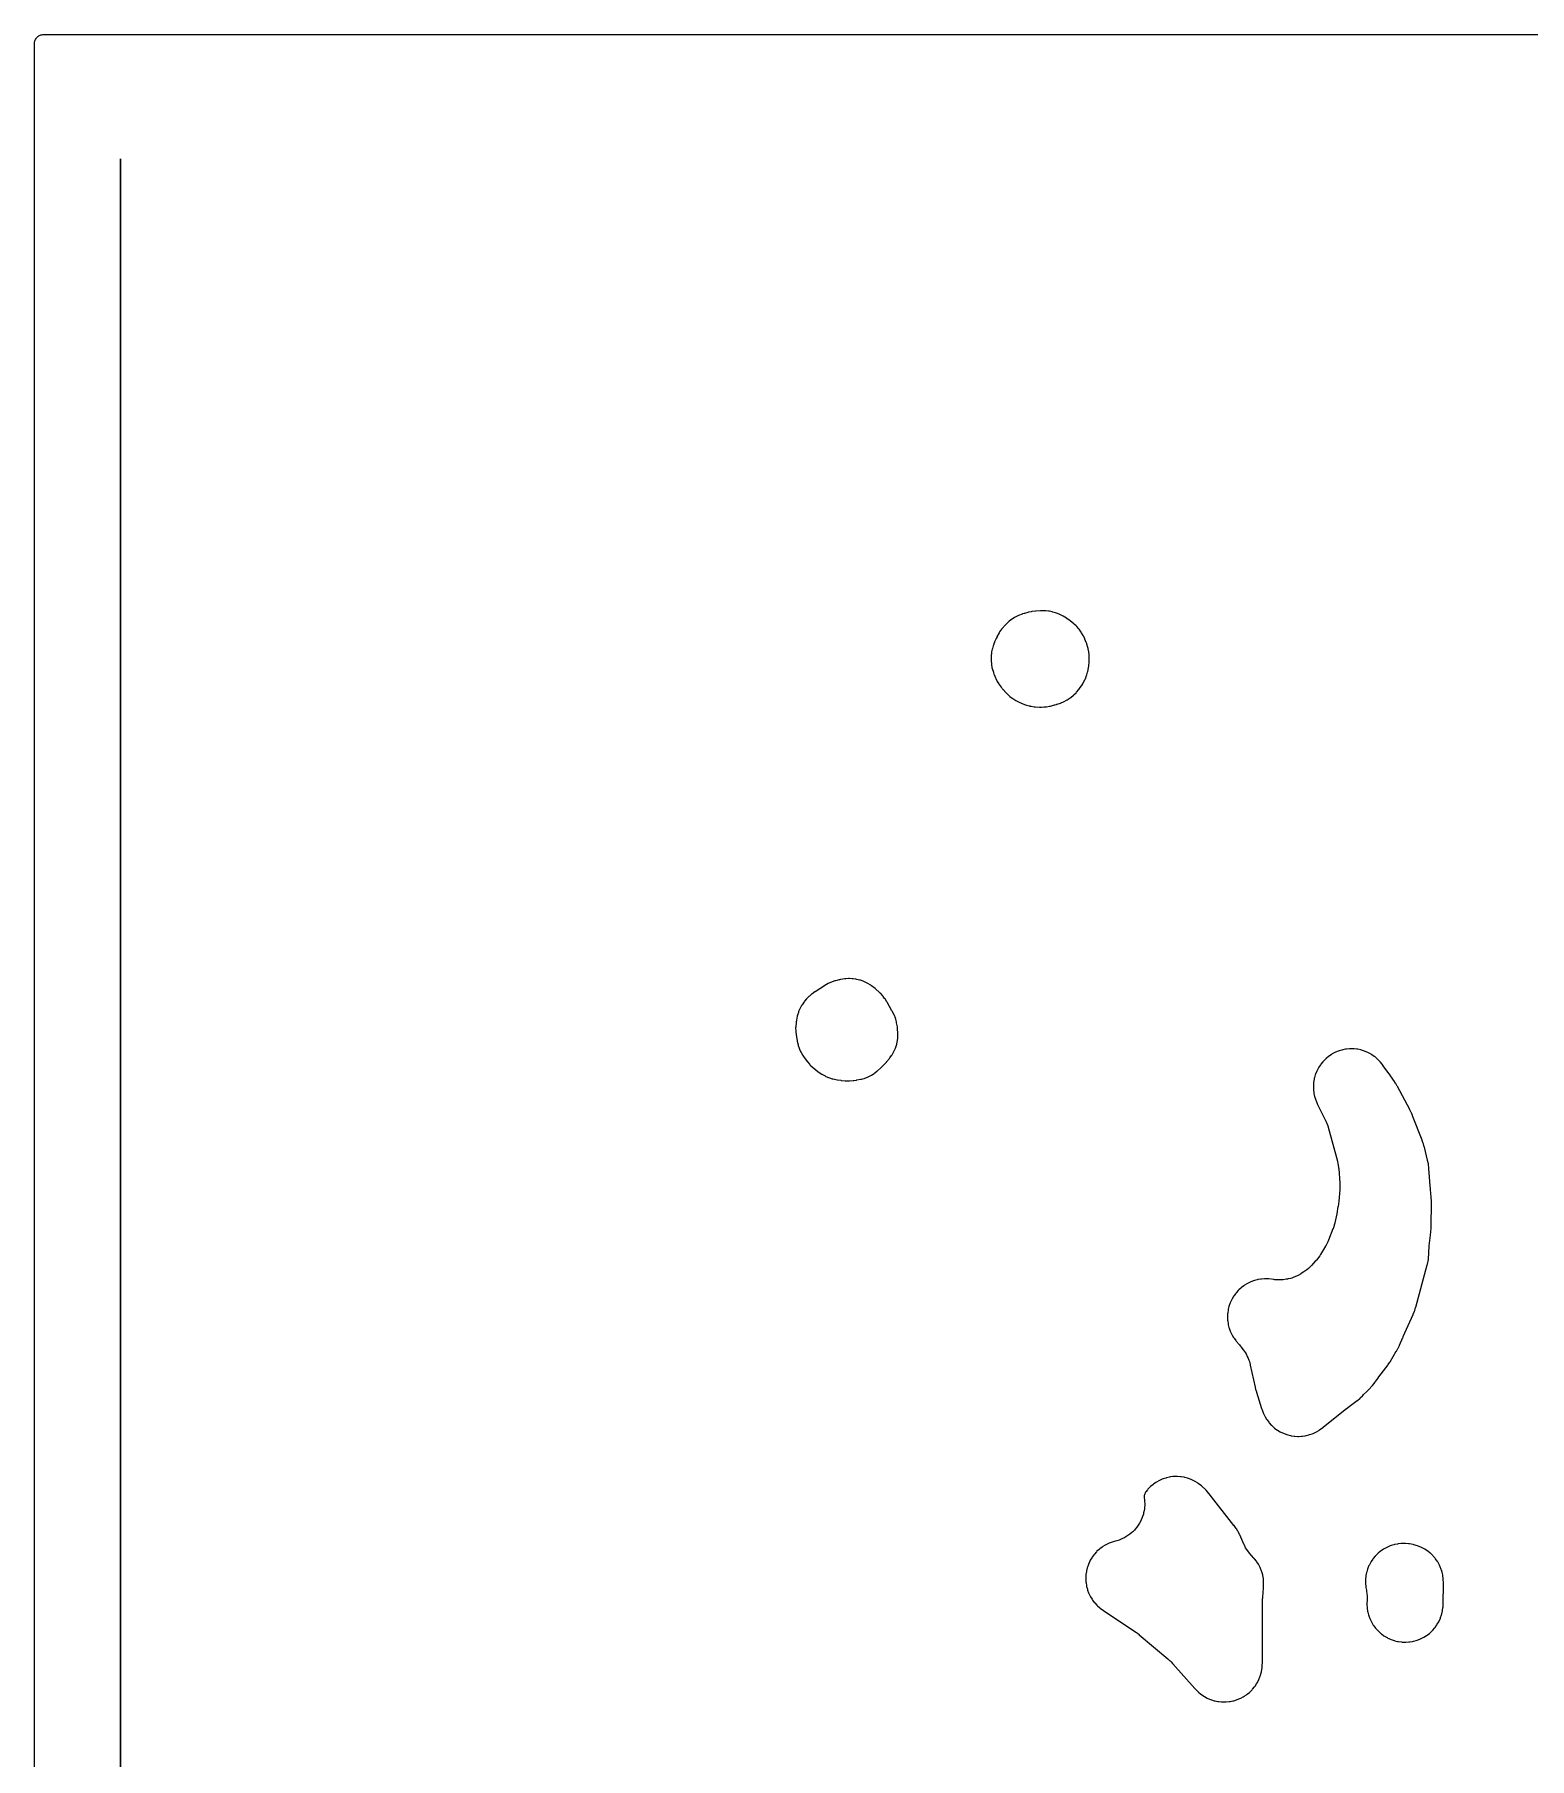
# Model space of a CAD drawing. Header units: millimetres. Extents: x 0 to 300, y 0 to 300.
# Drawn here: x -0.1 to 130.1, y 150 to 300.1 of the extents above; entities that cross this region are included whole.
import ezdxf

# ---------------------------------------------------------------- set-up
doc = ezdxf.new("R2010")
doc.units = ezdxf.units.MM
doc.layers.add('CUT', color=7, linetype='CONTINUOUS')

msp = doc.modelspace()

# ---------------------------------------------------------------- linework, layer by layer
at = {"layer": 'CUT'}
msp.add_lwpolyline([(-0.125, 3.375), (-0.125, 296.625), (-0.125, 299.3054), (-0.1202, 299.4033), (-0.1087, 299.4809), (-0.0896, 299.5569), (-0.0632, 299.6308), (-0.0297, 299.7017), (0.0106, 299.7689), (0.0573, 299.8319), (0.11, 299.89), (0.1681, 299.9427), (0.2311, 299.9894), (0.2983, 300.0297), (0.3692, 300.0632), (0.4431, 300.0896), (0.5191, 300.1087), (0.5967, 300.1202), (0.6946, 300.125), (299.3039, 300.125)], dxfattribs=at)
for points in [[(7.3812, 289.2937), (7.3812, 10.7062)], [(83.2774, 245.001), (83.2951, 244.9275), (83.3956, 244.5857), (83.4072, 244.5497), (83.4498, 244.4276), (83.4616, 244.3961), (83.5789, 244.1024), (83.6065, 244.0413), (83.7085, 243.8396), (83.7414, 243.7812), (83.8607, 243.5892), (83.8987, 243.5339), (84.0887, 243.2812), (84.1095, 243.2548), (84.1373, 243.221), (84.1697, 243.1773), (84.1926, 243.1477), (84.2323, 243.0991), (84.2545, 243.0732), (84.4693, 242.8334), (84.5171, 242.7847), (84.5181, 242.7838), (84.5449, 242.7543), (84.5973, 242.702), (84.7822, 242.5346), (84.8395, 242.4877), (85.0398, 242.3391), (85.1014, 242.2979), (85.3606, 242.1422), (85.419, 242.1051), (85.4841, 242.0681), (85.7093, 241.9544), (85.7777, 241.9239), (85.8153, 241.9094), (85.9022, 241.868), (85.9693, 241.84), (86.1997, 241.7563), (86.2692, 241.7348), (86.5065, 241.6735), (86.5778, 241.6587), (86.5835, 241.6578), (86.6152, 241.6492), (86.6933, 241.6321), (86.959, 241.5887), (87.0385, 241.58), (87.4148, 241.5586), (87.4547, 241.5574), (87.515, 241.5571), (87.5428, 241.5577), (87.5754, 241.5573), (87.8235, 241.5664), (87.8969, 241.5727), (87.9216, 241.576), (87.9371, 241.5768), (88.0177, 241.5851), (88.2873, 241.6274), (88.3666, 241.6443), (88.7355, 241.7434), (88.7743, 241.755), (88.8991, 241.7958), (88.9139, 241.801), (88.944, 241.8103), (89.2435, 241.9107), (89.306, 241.9347), (89.5129, 242.025), (89.573, 242.0545), (89.7711, 242.1626), (89.8285, 242.1973), (90.0779, 242.3635), (90.1331, 242.404), (90.3781, 242.6012), (90.4305, 242.6476), (90.5997, 242.8116), (90.6477, 242.8626), (90.8485, 243.0968), (90.8978, 243.161), (91.1342, 243.505), (91.1817, 243.5839), (91.3756, 243.9555), (91.409, 244.0287), (91.5207, 244.3123), (91.5429, 244.3774), (91.608, 244.5997), (91.6243, 244.6665), (91.6868, 244.9846), (91.6927, 245.0185), (91.7021, 245.0811), (91.7072, 245.1226), (91.7441, 245.5145), (91.7473, 245.5979), (91.741, 245.9914), (91.7392, 246.0331), (91.7378, 246.0533), (91.7348, 246.0857), (91.6999, 246.3908), (91.6898, 246.4551), (91.6463, 246.6702), (91.6307, 246.7334), (91.5443, 247.028), (91.5345, 247.059), (91.4996, 247.1613), (91.4885, 247.192), (91.3768, 247.4789), (91.3506, 247.5387), (91.2535, 247.7362), (91.2222, 247.7935), (91.0756, 248.0364), (91.0381, 248.0928), (90.8562, 248.3413), (90.8122, 248.3959), (90.6558, 248.5727), (90.607, 248.623), (90.4349, 248.7847), (90.3817, 248.8303), (90.1211, 249.0334), (90.093, 249.0543), (89.7906, 249.2684), (89.7603, 249.2888), (89.4698, 249.4741), (89.4064, 249.5104), (89.1871, 249.6222), (89.1205, 249.6523), (88.8915, 249.7426), (88.8223, 249.7661), (88.5857, 249.8339), (88.5146, 249.8507), (88.2726, 249.8955), (88.2002, 249.9054), (87.9549, 249.9268), (87.8819, 249.9296), (87.5375, 249.9264), (87.5009, 249.9252), (87.0981, 249.9021), (87.0648, 249.8995), (86.7518, 249.8677), (86.6858, 249.8581), (86.4649, 249.8158), (86.4, 249.8004), (86.0974, 249.7145), (86.0655, 249.7046), (85.9385, 249.6624), (85.9042, 249.6501), (85.5833, 249.5261), (85.5166, 249.4966), (85.2969, 249.3865), (85.2334, 249.3507), (85.0253, 249.22), (84.9654, 249.1783), (84.7708, 249.0282), (84.7152, 248.981), (84.4715, 248.7526), (84.4167, 248.6956), (84.1594, 248.3987), (84.1073, 248.3313), (83.9451, 248.0951), (83.9009, 248.0223), (83.7121, 247.6682), (83.6931, 247.63), (83.688, 247.619), (83.6427, 247.5374), (83.6091, 247.4691), (83.5077, 247.2337), (83.4811, 247.1624), (83.4737, 247.1389), (83.4006, 246.9596), (83.377, 246.8931), (83.308, 246.6655), (83.2907, 246.5971), (83.2431, 246.3641), (83.2322, 246.2944), (83.2029, 246.0258), (83.1985, 245.9529), (83.1948, 245.6551), (83.1977, 245.5796), (83.2198, 245.326), (83.2301, 245.2511)], [(66.4372, 215.0374), (66.4107, 214.9652), (66.3338, 214.7177), (66.3148, 214.6432), (66.2428, 214.2877), (66.2361, 214.2498), (66.2196, 214.1402), (66.2145, 214.098), (66.1771, 213.6991), (66.174, 213.6142), (66.1793, 213.3281), (66.1856, 213.2434), (66.2377, 212.8462), (66.2444, 212.8043), (66.3, 212.5095), (66.3076, 212.4742), (66.3865, 212.143), (66.4065, 212.0736), (66.4851, 211.8434), (66.5117, 211.7762), (66.6118, 211.5545), (66.6446, 211.4902), (66.7653, 211.2789), (66.8041, 211.218), (67.0002, 210.9398), (67.0218, 210.9107), (67.1882, 210.6971), (67.2088, 210.6717), (67.4082, 210.4372), (67.4526, 210.3893), (67.6089, 210.2346), (67.6573, 210.1907), (67.8938, 209.9937), (67.9193, 209.9734), (68.1183, 209.8217), (68.1493, 209.7993), (68.446, 209.5958), (68.5111, 209.5558), (68.7366, 209.4324), (68.8053, 209.3992), (69.0421, 209.2991), (69.1138, 209.2729), (69.3594, 209.197), (69.4333, 209.1781), (69.786, 209.1069), (69.8236, 209.1003), (70.1053, 209.058), (70.1408, 209.0535), (70.4759, 209.0192), (70.5472, 209.0153), (70.7879, 209.0134), (70.8593, 209.0162), (71.1948, 209.0451), (71.2304, 209.049), (71.4649, 209.0804), (71.5003, 209.086), (71.8334, 209.1467), (71.9033, 209.1629), (72.1361, 209.2286), (72.2042, 209.2513), (72.4298, 209.3386), (72.4955, 209.3677), (72.7141, 209.477), (72.7759, 209.5116), (73.0017, 209.6523), (73.0622, 209.6941), (73.2528, 209.8402), (73.3081, 209.8868), (73.5576, 210.1188), (73.5835, 210.1441), (74.0747, 210.6462), (74.1006, 210.6741), (74.3381, 210.9426), (74.3856, 211.002), (74.5352, 211.2098), (74.5765, 211.2736), (74.7047, 211.4953), (74.7394, 211.563), (74.8448, 211.7964), (74.8725, 211.8672), (74.954, 212.1099), (74.9746, 212.1831), (75.0315, 212.4328), (75.0446, 212.5077), (75.0762, 212.7619), (75.0818, 212.8377), (75.0879, 213.0937), (75.0859, 213.1697), (75.0585, 213.5271), (75.0547, 213.5649), (75.0392, 213.6867), (75.0336, 213.7236), (74.9722, 214.0697), (74.9556, 214.1424), (74.8877, 214.3843), (74.8641, 214.455), (74.7728, 214.689), (74.7424, 214.757), (74.5832, 215.0704), (74.5655, 215.1033), (74.134, 215.8585), (74.1178, 215.8856), (73.9592, 216.1382), (73.9234, 216.1903), (73.7955, 216.3607), (73.7554, 216.4097), (73.5573, 216.6324), (73.5358, 216.6556), (73.4884, 216.7046), (73.4584, 216.734), (73.1677, 217.003), (73.103, 217.0566), (72.7844, 217.2919), (72.7499, 217.3159), (72.7425, 217.3208), (72.7111, 217.3403), (72.4103, 217.5175), (72.3447, 217.5519), (72.1185, 217.6569), (72.0499, 217.6848), (71.8146, 217.7673), (71.7436, 217.7884), (71.5013, 217.8476), (71.4286, 217.8617), (71.1818, 217.897), (71.108, 217.904), (70.8589, 217.9151), (70.7849, 217.9149), (70.5358, 217.9018), (70.4621, 217.8943), (70.117, 217.8421), (70.0806, 217.8357), (69.9973, 217.8189), (69.963, 217.8112), (69.6421, 217.731), (69.5749, 217.7108), (69.3518, 217.6326), (69.2868, 217.6063), (69.0719, 217.5079), (69.0095, 217.4758), (68.7228, 217.3108), (68.6928, 217.2926), (67.8715, 216.7684), (67.8441, 216.75), (67.5896, 216.5716), (67.5373, 216.5314), (67.3671, 216.3886), (67.3185, 216.3441), (67.1614, 216.187), (67.1168, 216.1384), (66.957, 215.9484), (66.9137, 215.8916), (66.7379, 215.6374), (66.6974, 215.5719), (66.5724, 215.345), (66.5387, 215.2758)], [(104.9872, 185.8325), (105.0129, 185.7989), (105.0189, 185.7909), (105.1623, 185.6001), (105.1977, 185.5502), (105.3454, 185.3298), (105.4081, 185.2246), (105.517, 185.0169), (105.568, 184.9056), (105.6541, 184.6873), (105.6928, 184.5712), (105.7631, 184.3154), (105.7777, 184.2559), (106.1939, 182.3448), (106.1977, 182.3283), (106.2426, 182.142), (106.2513, 182.1093), (106.3045, 181.9252), (106.3094, 181.909), (106.7592, 180.4731), (106.7711, 180.4381), (106.8913, 180.1111), (106.9202, 180.0431), (107.0283, 179.8189), (107.0636, 179.754), (107.193, 179.5414), (107.2345, 179.4802), (107.3839, 179.2812), (107.4311, 179.2243), (107.5992, 179.0407), (107.6517, 178.9887), (107.8368, 178.8223), (107.894, 178.7756), (108.0944, 178.628), (108.156, 178.5871), (108.3697, 178.4596), (108.435, 178.4249), (108.6601, 178.3188), (108.7284, 178.2906), (108.9628, 178.2068), (109.0335, 178.1854), (109.2749, 178.1248), (109.3474, 178.1103), (109.5935, 178.0734), (109.667, 178.066), (109.9156, 178.0532), (109.9895, 178.053), (110.2381, 178.0644), (110.3117, 178.0714), (110.558, 178.1069), (110.6306, 178.1209), (110.8723, 178.1802), (110.9432, 178.2012), (111.178, 178.2837), (111.2465, 178.3115), (111.4722, 178.4164), (111.5376, 178.4507), (111.7521, 178.577), (111.8139, 178.6176), (112.0955, 178.8226), (112.1248, 178.8451), (114.0337, 180.3824), (114.2534, 180.5346), (114.2838, 180.5568), (115.0817, 181.17), (115.1042, 181.188), (115.3136, 181.3619), (115.3565, 181.4005), (115.5521, 181.5898), (115.5724, 181.6102), (115.646, 181.6871), (115.9048, 181.9212), (115.966, 181.9834), (116.2372, 182.2921), (116.265, 182.3257), (116.2985, 182.3686), (116.3802, 182.4539), (116.4062, 182.4825), (116.6449, 182.7588), (116.6925, 182.8199), (116.9019, 183.1189), (116.9233, 183.1512), (116.9774, 183.2375), (117.5892, 184.0207), (117.6036, 184.0397), (117.763, 184.2576), (117.79, 184.297), (117.9354, 184.5244), (117.948, 184.5447), (118.4925, 185.4582), (118.5038, 185.4778), (118.6281, 185.7013), (118.6489, 185.7415), (118.7598, 185.9719), (118.7693, 185.9925), (119.072, 186.6731), (119.0832, 186.6971), (119.0957, 186.7253), (119.1052, 186.7478), (119.9638, 188.6786), (119.9752, 188.7054), (120.0771, 188.9604), (120.0966, 189.0153), (120.1787, 189.2774), (120.1868, 189.3053), (121.1876, 192.9902), (121.1983, 193.0349), (121.2864, 193.4595), (121.2996, 193.5505), (121.3357, 193.9825), (121.3382, 194.0285), (121.3521, 194.6332), (121.4794, 195.559), (121.4823, 195.5831), (121.5109, 195.8557), (121.5144, 195.904), (121.5257, 196.1779), (121.5263, 196.2021), (121.5469, 198.4991), (121.5467, 198.5269), (121.538, 198.842), (121.5344, 198.8976), (121.5026, 199.2111), (121.4993, 199.2388), (121.4604, 199.5187), (121.4603, 199.5883), (121.4594, 199.6256), (121.4487, 199.8361), (121.4475, 199.8547), (121.3317, 201.3913), (121.3287, 201.4229), (121.2937, 201.7205), (121.2837, 201.7832), (121.224, 202.0768), (121.217, 202.1078), (120.9402, 203.227), (120.9339, 203.2508), (120.8585, 203.5183), (120.8436, 203.5651), (120.7511, 203.8272), (120.7425, 203.8502), (119.9183, 205.9637), (119.9096, 205.9849), (119.8084, 206.2231), (119.7892, 206.2646), (119.6738, 206.4963), (119.6633, 206.5166), (118.5878, 208.5215), (118.5763, 208.5422), (118.4424, 208.774), (118.4175, 208.8143), (118.2695, 209.0374), (118.2561, 209.0569), (118.0719, 209.3165), (118.0615, 209.3333), (118.0351, 209.3734), (117.887, 209.5831), (117.8494, 209.632), (117.8409, 209.6421), (117.3578, 210.3231), (117.3352, 210.3534), (117.1145, 210.6337), (117.0648, 210.6908), (116.888, 210.8744), (116.8329, 210.9262), (116.6388, 211.0913), (116.5787, 211.1374), (116.3691, 211.2824), (116.3048, 211.3223), (116.0818, 211.4457), (116.0139, 211.4791), (115.7797, 211.5797), (115.7088, 211.6061), (115.4658, 211.6829), (115.3926, 211.7021), (115.1431, 211.7545), (115.0684, 211.7663), (114.815, 211.7935), (114.7394, 211.7979), (114.4846, 211.7998), (114.409, 211.7966), (114.1552, 211.7732), (114.0803, 211.7625), (113.8301, 211.7139), (113.7566, 211.6958), (113.5124, 211.6226), (113.4411, 211.5973), (113.2055, 211.5002), (113.1371, 211.4679), (112.9122, 211.3478), (112.8473, 211.3089), (112.6356, 211.1671), (112.5749, 211.1219), (112.3782, 210.9597), (112.3223, 210.9087), (112.1428, 210.7278), (112.0923, 210.6715), (111.9316, 210.4736), (111.8869, 210.4125), (111.7468, 210.1997), (111.7084, 210.1345), (111.5901, 209.9087), (111.5583, 209.84), (111.4631, 209.6036), (111.4383, 209.5321), (111.367, 209.2874), (111.3495, 209.2138), (111.3029, 208.9632), (111.2928, 208.8882), (111.2714, 208.6342), (111.2688, 208.5586), (111.2727, 208.3038), (111.2776, 208.2283), (111.3068, 207.9751), (111.3193, 207.9004), (111.3735, 207.6514), (111.3933, 207.5783), (111.4721, 207.3359), (111.499, 207.2652), (111.6424, 206.9386), (111.6585, 206.9044), (112.3096, 205.6021), (112.3175, 205.5859), (112.3372, 205.5448), (112.377, 205.4516), (112.5153, 205.0828), (112.5445, 204.9941), (112.5474, 204.9838), (112.5503, 204.9735), (113.3623, 202.0099), (113.3668, 201.9931), (113.3778, 201.9504), (113.3982, 201.8545), (113.4612, 201.4786), (113.4725, 201.389), (113.4734, 201.3786), (113.4743, 201.3683), (113.573, 200.1001), (113.5745, 200.0795), (113.5784, 200.0141), (113.5802, 199.9254), (113.5742, 199.5947), (113.5707, 199.5245), (113.4917, 198.5396), (113.4522, 198.2981), (113.4162, 198.0775), (113.4137, 198.0623), (113.3103, 197.4302), (113.1414, 196.6581), (113.1381, 196.6436), (113.1296, 196.607), (113.1076, 196.5262), (113.0109, 196.2156), (112.9855, 196.1428), (112.9823, 196.1345), (112.9791, 196.1262), (112.5822, 195.1247), (112.5766, 195.1108), (112.5623, 195.0759), (112.5275, 194.9995), (112.3813, 194.7075), (112.3444, 194.6396), (112.3398, 194.6318), (112.3353, 194.6242), (111.9013, 193.8999), (111.8912, 193.8834), (111.8536, 193.8228), (111.8183, 193.7696), (111.7103, 193.6159), (111.6554, 193.5441), (111.5344, 193.3981), (111.4985, 193.3568), (111.4754, 193.3315), (111.4676, 193.3231), (111.0943, 192.9224), (111.0597, 192.887), (110.9069, 192.7366), (110.8334, 192.6703), (110.6872, 192.5495), (110.6082, 192.4899), (110.4317, 192.3682), (110.3904, 192.341), (110.1838, 192.2115), (110.1392, 192.1849), (109.9434, 192.0742), (109.8508, 192.0273), (109.6694, 191.9455), (109.5729, 191.9072), (109.3849, 191.8423), (109.2853, 191.8129), (109.0669, 191.7592), (109.0162, 191.748), (108.9692, 191.7386), (108.9087, 191.7283), (108.6452, 191.6907), (108.5229, 191.68), (108.2877, 191.672), (108.1649, 191.6744), (107.8995, 191.6941), (107.8384, 191.7003), (107.3992, 191.7567), (107.324, 191.7626), (107.0806, 191.7695), (107.0069, 191.7681), (106.7593, 191.7511), (106.6861, 191.7425), (106.4413, 191.7016), (106.3693, 191.686), (106.1296, 191.6216), (106.0595, 191.599), (105.8272, 191.5118), (105.7595, 191.4825), (105.5367, 191.3732), (105.4723, 191.3375), (105.2611, 191.2071), (105.2004, 191.1654), (105.0029, 191.0151), (104.9464, 190.9677), (104.7644, 190.799), (104.7128, 190.7464), (104.548, 190.5609), (104.5018, 190.5035), (104.3556, 190.3029), (104.3152, 190.2413), (104.1892, 190.0275), (104.1549, 189.9623), (104.0502, 189.7373), (104.0224, 189.669), (103.9399, 189.435), (103.9189, 189.3644), (103.8595, 189.1234), (103.8453, 189.0511), (103.8096, 188.8055), (103.8025, 188.7321), (103.7907, 188.4842), (103.7907, 188.4106), (103.803, 188.1627), (103.8101, 188.0893), (103.8463, 187.8438), (103.8606, 187.7715), (103.9204, 187.5306), (103.9416, 187.4601), (104.0244, 187.2261), (104.0523, 187.158), (104.1574, 186.9331), (104.1918, 186.868), (104.3182, 186.6543), (104.3587, 186.5928), (104.5052, 186.3925), (104.5515, 186.3352), (104.8158, 186.0387), (104.8307, 186.0216), (104.902, 185.9385), (104.9151, 185.9228), (104.9261, 185.9092), (104.9724, 185.8514)], [(92.9213, 168.4532), (92.8599, 168.4113), (92.6601, 168.26), (92.6031, 168.2122), (92.4191, 168.0421), (92.3671, 167.989), (92.2006, 167.8017), (92.154, 167.7438), (92.0066, 167.5411), (91.9659, 167.4789), (91.839, 167.2628), (91.8045, 167.1969), (91.6994, 166.9695), (91.6716, 166.9005), (91.5892, 166.6639), (91.5682, 166.5925), (91.5093, 166.349), (91.4954, 166.2759), (91.4607, 166.0278), (91.454, 165.9537), (91.4436, 165.7034), (91.4442, 165.629), (91.4584, 165.3788), (91.4662, 165.3049), (91.5048, 165.0573), (91.5198, 164.9844), (91.5824, 164.7418), (91.6045, 164.6708), (91.6905, 164.4355), (91.7194, 164.3669), (91.828, 164.1411), (91.8634, 164.0757), (91.9936, 163.8616), (92.0353, 163.8), (92.1857, 163.5997), (92.2333, 163.5425), (92.4026, 163.3578), (92.4555, 163.3055), (92.642, 163.1382), (92.6998, 163.0913), (92.9825, 162.8839), (93.013, 162.8626), (95.6889, 161.0939), (95.7169, 161.0749), (95.8504, 160.9808), (95.8777, 160.9609), (95.9294, 160.9222), (95.9561, 160.9015), (96.0839, 160.7997), (96.11, 160.7782), (98.5917, 158.6766), (98.6218, 158.6503), (98.7647, 158.5204), (98.7938, 158.493), (98.8484, 158.4397), (98.8765, 158.4113), (99.01, 158.2717), (99.0371, 158.2424), (100.9415, 156.1052), (100.9672, 156.0778), (101.2155, 155.8255), (101.2707, 155.7746), (101.465, 155.6127), (101.525, 155.5676), (101.7343, 155.4257), (101.7984, 155.3867), (102.0207, 155.2661), (102.0884, 155.2336), (102.3215, 155.1355), (102.3921, 155.1099), (102.6337, 155.0353), (102.7065, 155.0167), (102.9543, 154.9663), (103.0285, 154.955), (103.2801, 154.9294), (103.3551, 154.9254), (103.608, 154.9247), (103.683, 154.9282), (103.9347, 154.9524), (104.009, 154.9633), (104.2571, 155.0123), (104.33, 155.0304), (104.572, 155.1036), (104.6427, 155.1288), (104.8764, 155.2256), (104.9443, 155.2577), (105.1673, 155.377), (105.2316, 155.4156), (105.4418, 155.5563), (105.502, 155.6011), (105.6972, 155.7619), (105.7527, 155.8124), (105.9311, 155.9917), (105.9814, 156.0474), (106.1413, 156.2434), (106.1858, 156.3038), (106.3255, 156.5146), (106.3639, 156.5792), (106.4821, 156.8027), (106.5139, 156.8707), (106.6095, 157.1049), (106.6344, 157.1757), (106.7194, 157.4614), (106.7386, 157.5422), (106.807, 157.9188), (106.8179, 158.0092), (106.8435, 158.4374), (106.8449, 158.4829), (106.8441, 163.6894), (106.8442, 163.7046), (106.8451, 163.7743), (106.8456, 163.7968), (106.8469, 163.8363), (106.8473, 163.8457), (106.8493, 163.8949), (106.85, 163.9101), (106.8538, 163.9798), (106.8553, 164.0022), (106.8582, 164.0417), (106.8589, 164.051), (106.9264, 164.8687), (106.9286, 164.9067), (106.9402, 165.2648), (106.9388, 165.3408), (106.9215, 165.5961), (106.9126, 165.6716), (106.8699, 165.9239), (106.8534, 165.9981), (106.7857, 166.2449), (106.762, 166.3171), (106.67, 166.556), (106.6391, 166.6254), (106.5237, 166.8539), (106.4861, 166.9199), (106.3485, 167.1357), (106.3044, 167.1976), (106.1459, 167.3986), (106.096, 167.4558), (105.8798, 167.6797), (105.846, 167.7162), (105.7031, 167.8778), (105.6405, 167.9551), (105.5271, 168.1085), (105.4714, 168.191), (105.3718, 168.3536), (105.3236, 168.4407), (105.2275, 168.6337), (105.2063, 168.6788), (104.8568, 169.4645), (104.8436, 169.4927), (104.7136, 169.7554), (104.6838, 169.81), (104.5758, 169.9895), (104.5417, 170.0415), (104.3706, 170.2795), (104.352, 170.3044), (102.1972, 173.0585), (102.1719, 173.0891), (101.9259, 173.3718), (101.8706, 173.429), (101.5965, 173.6844), (101.5667, 173.7107), (101.551, 173.7239), (101.5222, 173.7468), (101.2454, 173.9568), (101.1847, 173.9985), (100.9734, 174.1286), (100.9088, 174.1642), (100.6859, 174.2733), (100.6183, 174.3024), (100.3858, 174.3894), (100.3157, 174.4119), (100.0759, 174.476), (100.0039, 174.4915), (99.7591, 174.5321), (99.6859, 174.5406), (99.4383, 174.5573), (99.3646, 174.5587), (99.1165, 174.5513), (99.0431, 174.5456), (98.7969, 174.5142), (98.7243, 174.5014), (98.4823, 174.4463), (98.4114, 174.4265), (98.1759, 174.3483), (98.1071, 174.3217), (97.8803, 174.2211), (97.8145, 174.188), (97.5984, 174.0658), (97.5361, 174.0265), (97.3329, 173.884), (97.2748, 173.8388), (97.0863, 173.6773), (97.0328, 173.6267), (96.8608, 173.4477), (96.8124, 173.3922), (96.6956, 173.2442), (96.6513, 173.1819), (96.6135, 173.1155), (96.5826, 173.0457), (96.5588, 172.9731), (96.5425, 172.8985), (96.5337, 172.8226), (96.5326, 172.7462), (96.5391, 172.6701), (96.5543, 172.5588), (96.5728, 172.3487), (96.5772, 172.2386), (96.5753, 172.0276), (96.569, 171.9176), (96.5467, 171.7077), (96.5298, 171.5989), (96.4874, 171.3921), (96.4601, 171.2854), (96.3979, 171.0837), (96.3604, 170.9802), (96.2791, 170.7854), (96.2317, 170.686), (96.132, 170.5), (96.0753, 170.4055), (95.958, 170.2301), (95.8925, 170.1415), (95.7588, 169.9782), (95.6851, 169.8964), (95.5363, 169.7467), (95.4549, 169.6724), (95.2924, 169.5378), (95.2043, 169.4717), (95.0295, 169.3534), (94.9354, 169.2962), (94.75, 169.1953), (94.6508, 169.1474), (94.4566, 169.0649), (94.3532, 169.0267), (94.1477, 168.962), (94.0404, 168.9339), (93.9243, 168.9095), (93.8171, 168.8785), (93.4938, 168.7588), (93.4254, 168.7296), (93.2001, 168.62), (93.1348, 168.5843)], [(115.9344, 163.4669), (115.935, 163.392), (115.9494, 163.1403), (115.9574, 163.0659), (115.9965, 162.8168), (116.0117, 162.7435), (116.0752, 162.4995), (116.0975, 162.4281), (116.1847, 162.1915), (116.214, 162.1226), (116.3239, 161.8957), (116.3599, 161.8301), (116.4916, 161.6151), (116.5339, 161.5533), (116.6861, 161.3523), (116.7342, 161.295), (116.9055, 161.11), (116.959, 161.0576), (117.1477, 160.8904), (117.2061, 160.8435), (117.4103, 160.6956), (117.473, 160.6548), (117.6907, 160.5277), (117.7572, 160.4932), (117.9864, 160.3881), (118.0559, 160.3604), (118.2943, 160.2784), (118.3662, 160.2575), (118.6115, 160.1994), (118.6851, 160.1857), (118.935, 160.152), (119.0096, 160.1457), (119.2615, 160.1367), (119.3364, 160.1377), (119.588, 160.1536), (119.6624, 160.1619), (119.9113, 160.2025), (119.9845, 160.2181), (120.2281, 160.2829), (120.2994, 160.3057), (120.5355, 160.3942), (120.6042, 160.4239), (120.8305, 160.5351), (120.896, 160.5714), (121.1102, 160.7044), (121.1717, 160.7469), (121.3718, 160.9004), (121.4289, 160.9488), (121.613, 161.1211), (121.665, 161.1749), (121.8312, 161.3645), (121.8777, 161.4232), (122.0244, 161.6282), (122.0649, 161.6911), (122.1908, 161.9096), (122.2249, 161.9762), (122.3287, 162.206), (122.3561, 162.2757), (122.4367, 162.5146), (122.4571, 162.5866), (122.5181, 162.8503), (122.5304, 162.9171), (122.5606, 163.1351), (122.5667, 163.1995), (122.5772, 163.3989), (122.5777, 163.4665), (122.5666, 163.7712), (122.5659, 163.8263), (122.5691, 164.0924), (122.5711, 164.1474), (122.5928, 164.5075), (122.5941, 164.5451), (122.6015, 165.2334), (122.601, 165.2698), (122.5882, 165.6132), (122.582, 165.6858), (122.5494, 165.9292), (122.5363, 166.0008), (122.4805, 166.2399), (122.4606, 166.31), (122.3822, 166.5427), (122.3557, 166.6105), (122.2553, 166.8346), (122.2224, 166.8996), (122.1011, 167.113), (122.0621, 167.1746), (121.9209, 167.3754), (121.8761, 167.433), (121.7164, 167.6193), (121.6663, 167.6723), (121.4894, 167.8426), (121.4345, 167.8905), (121.2421, 168.043), (121.1829, 168.0855), (120.9768, 168.2188), (120.9138, 168.2555), (120.6959, 168.3685), (120.6296, 168.3989), (120.4019, 168.4905), (120.333, 168.5144), (120.0235, 168.6056), (119.9521, 168.6229), (119.6295, 168.6849), (119.5562, 168.6953), (119.3079, 168.7183), (119.2339, 168.7216), (118.9845, 168.7203), (118.9106, 168.7163), (118.6625, 168.6908), (118.5893, 168.6796), (118.3448, 168.6301), (118.2731, 168.6118), (118.0346, 168.5387), (117.9649, 168.5136), (117.7347, 168.4176), (117.6679, 168.3858), (117.4481, 168.2679), (117.3846, 168.2298), (117.1773, 168.0911), (117.1179, 168.0469), (116.9251, 167.8887), (116.8702, 167.839), (116.6938, 167.6627), (116.644, 167.6079), (116.4855, 167.4153), (116.4413, 167.3559), (116.3023, 167.1488), (116.2641, 167.0854), (116.1459, 166.8657), (116.114, 166.7989), (116.0178, 166.5688), (115.9926, 166.4992), (115.9192, 166.2608), (115.9009, 166.1891), (115.851, 165.9447), (115.8398, 165.8715), (115.8139, 165.6234), (115.8099, 165.5495), (115.8083, 165.3001), (115.8114, 165.2261), (115.8341, 164.9777), (115.8445, 164.9044), (115.8891, 164.6706), (115.8995, 164.606), (115.9366, 164.3248), (115.9462, 164.1942), (115.9508, 163.9106), (115.95, 163.8451)]]:
    msp.add_lwpolyline(points, close=True, dxfattribs=at)

doc.saveas('drawing.dxf')
